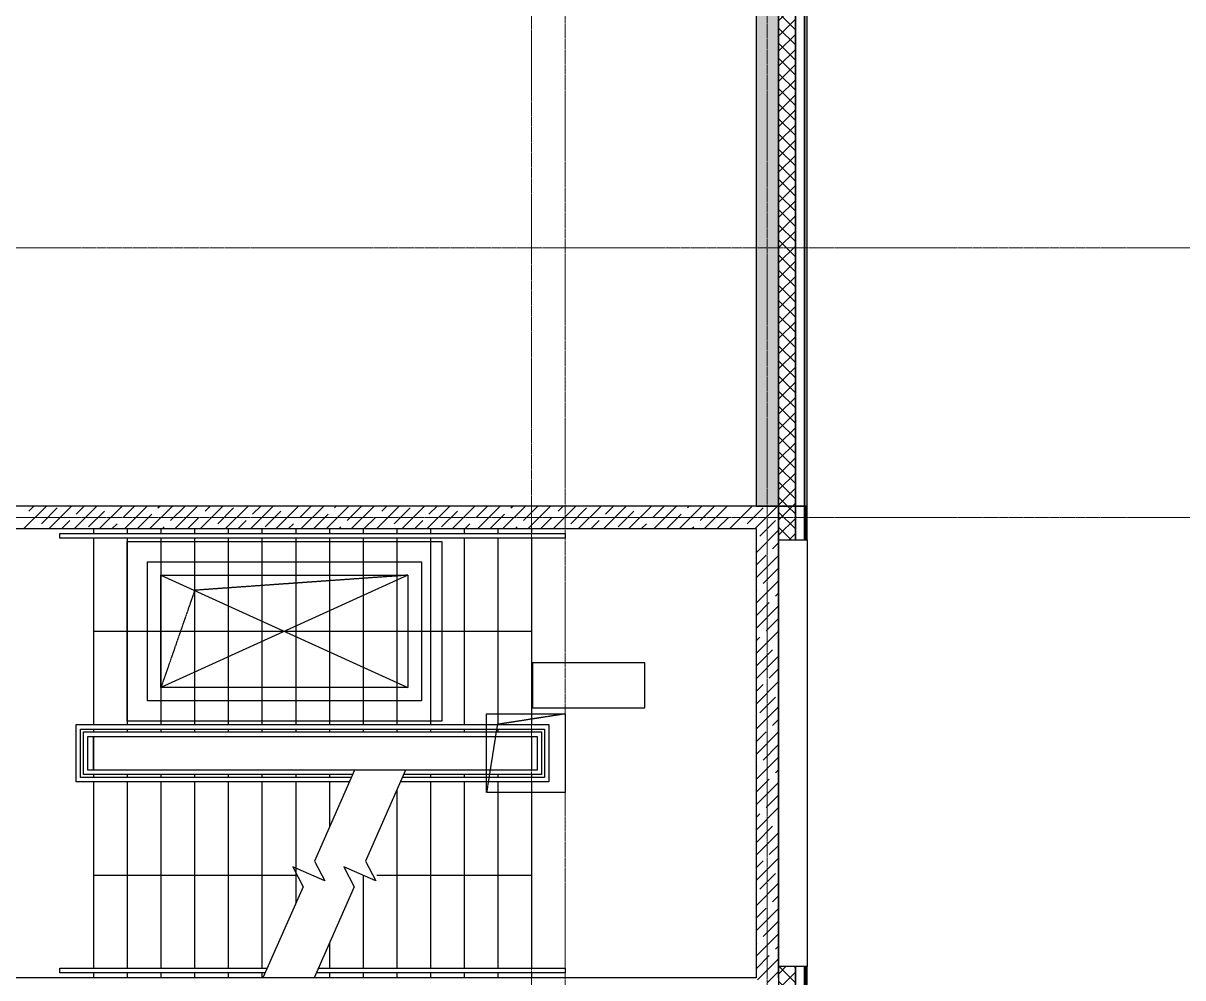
# Model space of a CAD drawing. Header units: millimetres. Extents: x -231292 to 573618, y -153144 to 564035.
# Drawn here: x 22377 to 32703, y 202566 to 211066 of the extents above; entities that cross this region are included whole.
import ezdxf

# ---------------------------------------------------------------- set-up
doc = ezdxf.new("R2010")
doc.units = ezdxf.units.MM
doc.linetypes.add('CENTER2', pattern=[28.575, 19.05, -3.175, 3.175, -3.175])
doc.linetypes.add('HIDDEN', pattern=[9.525, 6.35, -3.175])
doc.layers.get('0').update_dxf_attribs({"color": 250})
for name, color, linetype, lineweight in [('A-Wall-Open', 250, 'Continuous', 5), ('АР_Стены ЖБ', 250, 'Continuous', 35), ('АР_Стены ПЕНОблок', 250, 'Continuous', 20), ('АР_Тонкая', 250, 'Continuous', 5), ('АР_Утеплитель', 250, 'Continuous', 0), ('АР_Ф_ЛК', 250, 'Continuous', 5), ('АР_Штриховка', 250, 'Continuous', 0), ('РД_Оси_100', 250, 'Continuous', 0)]:
    doc.layers.add(name, color=color, linetype=linetype, lineweight=lineweight)
doc.layers.add('АР_Делит', color=250, linetype='Continuous', lineweight=0, plot=False)

# ---------------------------------------------------------------- blocks, each defined once
blk = doc.blocks.new('оси_рен')
at = {"layer": 'РД_Оси_100', "color": 251, "linetype": 'CENTER2', "true_color": 0x636466}
for p, q in [((1215752.916, 135558.25), (1215752.916, 223268.25)), ((1225207.916, 158413.25), (1189697.958, 158413.25)), ((1225207.916, 156013.25), (1189697.958, 156013.25))]:
    blk.add_line(p, q, dxfattribs=at)
for points in [[(1213652.916, 223268.25), (1213652.916, 135558.25)], [(1213952.916, 135558.25), (1213952.916, 223268.25)]]:
    blk.add_lwpolyline(points, dxfattribs=at)

msp = doc.modelspace()

# ---------------------------------------------------------------- hatches: boundary and pattern name
at = {"layer": 'АР_Штриховка', "linetype": 'Continuous', "lineweight": 25, "true_color": 0x000000}
h = msp.add_hatch(dxfattribs=at)
h.set_pattern_fill('AR-CONC', color=18, angle=-360, style=0)
h.set_pattern_definition([(50, (-195344.93, 50353), (182.18467, -15.939086), [19.05, -209.55]), (355, (-195344.93, 50353), (-35.24342, 191.05685), [15.24, -167.64058]), (100.451445, (-195329.75, 50351.67), (146.94125, 175.11775), [16.19001, -178.09024]), (46.1842, (-195344.93, 50403.8), (271.07904, -42.04233), [28.575, -314.325]), (96.63556, (-195322.34, 50400.3), (237.40413, 247.42612), [24.28502, -267.1356]), (351.18415, (-195344.93, 50403.8), (237.40413, 247.42612), [22.85997, -251.45973]), (21, (-195319.53, 50391.1), (151.61439, -102.2652), [19.05, -209.55]), (326, (-195319.53, 50391.1), (61.80203, 184.18797), [15.24, -167.64]), (71.451445, (-195306.9, 50382.58), (213.41642, 81.92277), [16.19001, -178.08994]), (37.5, (-195344.934, 50353), (3.088603, 84.555039), [0, -165.608, 0, -170.18, 0, -168.275]), (7.5, (-195344.93, 50353), (66.819663, 100.180575), [0, -97.028, 0, -161.798, 0, -64.135]), (327.5, (-195401.576, 50353), (135.590595, -5.728744), [0, -63.5, 0, -198.12, 0, -262.89]), (317.5, (-195426.98, 50353), (148.12918, 25.42649), [0, -82.55, 0, -131.572, 0, -186.69])])
h.paths.add_polyline_path([(29103.243, 241641.253), (28903.243, 241841.253), (28903.243, 206766.253), (29103.243, 206766.253)], flags=0)
h = msp.add_hatch(dxfattribs=at)
h.set_pattern_fill('ANSI37', color=18, scale=30, angle=-360, style=0)
h.set_pattern_definition([(45, (-195344.93, 50353), (-67.35192, 67.35192), []), (135, (-195344.93, 50353), (-67.35192, -67.35192), [])])
h.paths.add_polyline_path([(29253.243, 241491.253), (29103.243, 241641.253), (29103.243, 206766.253), (29253.243, 206766.253)], flags=0)
h = msp.add_hatch(dxfattribs=at)
h.set_pattern_fill('_U', color=18, angle=-360, style=0, pattern_type=0)
h.set_pattern_definition([(360, (-195344.9339, 50353.0024), (-2e-16, 1), [])])
h.paths.add_polyline_path([(29358.243, 241386.253), (29333.243, 241411.253), (29333.243, 206766.253), (29358.243, 206766.253)], flags=0)
h = msp.add_hatch(dxfattribs=at)
h.set_pattern_fill('ANSI37', color=18, scale=30, angle=-360, style=0)
h.set_pattern_definition([(45, (-195344.93, 50353), (-67.35192, 67.35192), []), (135, (-195344.93, 50353), (-67.35192, -67.35192), [])])
h.paths.add_polyline_path([(29253.243, 206766.253), (29103.243, 206766.253), (29103.243, 206466.253), (29253.243, 206466.253)], flags=0)
h.paths.add_polyline_path([(29253.243, 202666.253), (29103.243, 202666.253), (29103.243, 199566.253), (29253.243, 199716.253)], flags=0)
h = msp.add_hatch(dxfattribs=at)
h.set_pattern_fill('_U', color=18, angle=-360, style=0, pattern_type=0)
h.set_pattern_definition([(360, (-195344.9339, 50353.0024), (4e-17, 1), [])])
h.paths.add_polyline_path([(29358.243, 206766.253), (29333.243, 206766.253), (29333.243, 206466.253), (29358.243, 206466.253)], flags=0)
h.paths.add_polyline_path([(29358.243, 202666.253), (29333.243, 202666.253), (29333.243, 199796.253), (29358.243, 199821.253)], flags=0)

# ---------------------------------------------------------------- linework, layer by layer
at = {"color": 18, "lineweight": 25, "true_color": 0x000000}
for p, q in [((22703.243, 206481.253), (22703.243, 206521.253)), ((22703.243, 206521.253), (27203.243, 206521.253)), ((22703.243, 206481.253), (22703.243, 206521.253)), ((22703.243, 206521.253), (27203.243, 206521.253)), ((26903.243, 206481.253), (22703.243, 206481.253)), ((26903.243, 206481.253), (22703.243, 206481.253)), ((23303.243, 206451.253), (26103.243, 206451.253)), ((23303.243, 204851.253), (23303.243, 206451.253)), ((23303.243, 206451.253), (26103.243, 206451.253)), ((23303.243, 204851.253), (23303.243, 206451.253)), ((26103.243, 206451.253), (26103.243, 204851.253)), ((26103.243, 206451.253), (26103.243, 204851.253)), ((27203.243, 206481.253), (26903.243, 206481.253)), ((27203.243, 206481.253), (26903.243, 206481.253)), ((27203.243, 206521.253), (27203.243, 206481.253)), ((27203.243, 206521.253), (27203.243, 206481.253)), ((23483.243, 206271.253), (25923.243, 206271.253)), ((23483.243, 205031.253), (23483.243, 206271.253)), ((23483.243, 206271.253), (25923.243, 206271.253)), ((23483.243, 205031.253), (23483.243, 206271.253)), ((25923.243, 206271.253), (25923.243, 205031.253)), ((25923.243, 206271.253), (25923.243, 205031.253)), ((23603.243, 206151.253), (25803.243, 206151.253)), ((23603.243, 205151.253), (23603.243, 206151.253)), ((23603.243, 206151.253), (25803.243, 205151.253)), ((25803.243, 206151.253), (23603.243, 205151.253)), ((23603.243, 206151.253), (25803.243, 206151.253)), ((23603.243, 205151.253), (23603.243, 206151.253)), ((23603.243, 206151.253), (25803.243, 205151.253)), ((25803.243, 206151.253), (23603.243, 205151.253)), ((25803.243, 206151.253), (25803.243, 205151.253)), ((25803.243, 206151.253), (25803.243, 205151.253)), ((27912.501, 205370.915), (26912.501, 205370.915)), ((26912.501, 205370.915), (26912.501, 204970.915)), ((27912.501, 204970.915), (27912.501, 205370.915)), ((25803.243, 205151.253), (23603.243, 205151.253)), ((25803.243, 205151.253), (23603.243, 205151.253)), ((25923.243, 205031.253), (23483.243, 205031.253)), ((25923.243, 205031.253), (23483.243, 205031.253)), ((26912.501, 204970.915), (27912.501, 204970.915)), ((26103.243, 204851.253), (23303.243, 204851.253)), ((26103.243, 204851.253), (23303.243, 204851.253)), ((22703.243, 202611.253), (22703.243, 202651.253)), ((22703.243, 202651.253), (24549.491, 202651.253)), ((22703.243, 202611.253), (22703.243, 202651.253)), ((22703.243, 202651.253), (24549.491, 202651.253)), ((24531.861, 202611.253), (22703.243, 202611.253)), ((24531.861, 202611.253), (22703.243, 202611.253)), ((27203.243, 202611.253), (24986.668, 202611.253)), ((27203.243, 202611.253), (24986.668, 202611.253)), ((25004.298, 202651.253), (27203.243, 202651.253)), ((25004.298, 202651.253), (27203.243, 202651.253)), ((27203.243, 202651.253), (27203.243, 202611.253)), ((27203.243, 202651.253), (27203.243, 202611.253))]:
    msp.add_line(p, q, dxfattribs=at)
at = {"color": 18, "linetype": 'HIDDEN', "lineweight": 25, "ltscale": 0.07, "true_color": 0x000000}
for p, q in [((23603.243, 206151.271), (25803.243, 206151.271)), ((23603.243, 205151.271), (23603.243, 206151.271)), ((23603.243, 206151.271), (25803.243, 206151.271)), ((23603.243, 205151.271), (23603.243, 206151.271)), ((25803.243, 206151.271), (23903.712, 206016.622)), ((25803.243, 206151.271), (23903.712, 206016.622)), ((25803.243, 206151.271), (25803.243, 205151.271)), ((25803.243, 206151.271), (25803.243, 205151.271)), ((23903.712, 206016.622), (23603.243, 205151.271)), ((23903.712, 206016.622), (23603.243, 205151.271)), ((25803.243, 205151.271), (23603.243, 205151.271)), ((25803.243, 205151.271), (23603.243, 205151.271)), ((26503.243, 204916.253), (27203.243, 204916.253)), ((26503.243, 204216.253), (26503.243, 204916.253)), ((26503.243, 204916.253), (27203.243, 204916.253)), ((26503.243, 204216.253), (26503.243, 204916.253)), ((27203.243, 204916.253), (26598.847, 204821.999)), ((27203.243, 204916.253), (26598.847, 204821.999)), ((27203.243, 204916.253), (27203.243, 204216.253)), ((27203.243, 204916.253), (27203.243, 204216.253)), ((26598.847, 204821.999), (26503.243, 204216.253)), ((26598.847, 204821.999), (26503.243, 204216.253)), ((27203.243, 204216.253), (26503.243, 204216.253)), ((27203.243, 204216.253), (26503.243, 204216.253))]:
    msp.add_line(p, q, dxfattribs=at)
at = {"layer": 'A-Wall-Open', "color": 18, "linetype": 'Continuous', "lineweight": 25, "true_color": 0x000000}
for p, q in [((29103.243, 206466.253), (29103.243, 202666.253)), ((29358.243, 206466.253), (29358.243, 202666.253))]:
    msp.add_line(p, q, dxfattribs=at)
at = {"layer": 'АР_Делит', "color": 18, "lineweight": 25, "true_color": 0x000000}
for p, q in [((20403.243, 206566.253), (28903.243, 206566.253)), ((20403.243, 206566.253), (28903.243, 206566.253)), ((28903.243, 206566.253), (28903.243, 202566.253)), ((28903.243, 206566.253), (28903.243, 202566.253)), ((28903.243, 202566.253), (20403.243, 202566.253)), ((28903.243, 202566.253), (20403.243, 202566.253))]:
    msp.add_line(p, q, dxfattribs=at)
at = {"layer": 'АР_Стены ЖБ', "color": 18, "linetype": 'Continuous', "lineweight": 25, "true_color": 0x000000}
for p, q in [((29103.243, 206766.253), (20203.243, 206766.253)), ((29103.243, 202566.253), (29103.243, 206766.253)), ((20403.243, 206566.253), (28903.243, 206566.253)), ((28903.243, 206566.253), (28903.243, 202566.253))]:
    msp.add_line(p, q, dxfattribs=at)
at = {"layer": 'АР_Стены ПЕНОблок', "color": 18, "linetype": 'Continuous', "lineweight": 25, "true_color": 0x000000}
for p, q in [((28903.243, 241841.253), (28903.243, 206766.253)), ((29103.243, 206766.253), (29103.243, 241641.253)), ((28903.243, 206766.253), (29103.243, 206766.253))]:
    msp.add_line(p, q, dxfattribs=at)
at = {"layer": 'АР_Тонкая', "color": 18, "linetype": 'Continuous', "lineweight": 25, "true_color": 0x000000}
for p, q in [((29253.243, 241491.253), (29253.243, 206766.253)), ((29333.243, 206766.253), (29333.243, 241411.253)), ((29333.243, 241411.253), (29333.243, 206766.253)), ((29358.243, 206766.253), (29358.243, 241386.253)), ((29253.243, 206766.253), (29333.243, 206766.253)), ((29333.243, 206766.253), (29253.243, 206766.253)), ((29253.243, 206766.253), (29253.243, 206466.253)), ((29333.243, 206766.253), (29358.243, 206766.253)), ((29333.243, 206466.253), (29333.243, 206766.253)), ((29358.243, 206766.253), (29333.243, 206766.253)), ((29333.243, 206766.253), (29333.243, 206466.253)), ((29358.243, 206466.253), (29358.243, 206766.253)), ((29253.243, 206466.253), (29333.243, 206466.253)), ((29333.243, 206466.253), (29358.243, 206466.253)), ((29333.243, 202666.253), (29253.243, 202666.253)), ((29253.243, 202666.253), (29253.243, 199716.253)), ((29333.243, 199796.253), (29333.243, 202666.253)), ((29358.243, 202666.253), (29333.243, 202666.253)), ((29333.243, 202666.253), (29333.243, 199796.253)), ((29358.243, 199821.253), (29358.243, 202666.253))]:
    msp.add_line(p, q, dxfattribs=at)
at = {"layer": 'АР_Утеплитель', "color": 18, "linetype": 'Continuous', "lineweight": 25, "true_color": 0x000000}
for p, q in [((29103.243, 241641.253), (29103.243, 206766.253)), ((29253.243, 206766.253), (29253.243, 241491.253)), ((29103.243, 206766.253), (29253.243, 206766.253)), ((29253.243, 206766.253), (29103.243, 206766.253)), ((29103.243, 206766.253), (29103.243, 206466.253)), ((29253.243, 206466.253), (29253.243, 206766.253)), ((29103.243, 206466.253), (29253.243, 206466.253)), ((29253.243, 202666.253), (29103.243, 202666.253)), ((29103.243, 202666.253), (29103.243, 199566.253)), ((29253.243, 199716.253), (29253.243, 202666.253))]:
    msp.add_line(p, q, dxfattribs=at)
at = {"layer": 'АР_Ф_ЛК', "color": 18, "lineweight": 25, "true_color": 0x000000}
for p, q in [((23003.243, 206566.253), (23003.243, 206521.253)), ((23303.243, 206566.253), (23303.243, 206521.253)), ((23603.243, 206566.253), (23603.243, 206521.253)), ((23903.243, 206566.253), (23903.243, 206521.253)), ((24203.243, 206566.253), (24203.243, 206521.253)), ((24503.243, 206566.253), (24503.243, 206521.253)), ((24803.243, 206566.253), (24803.243, 206521.253)), ((25103.243, 206566.253), (25103.243, 206521.253)), ((25403.243, 206566.253), (25403.243, 206521.253)), ((25703.243, 206566.253), (25703.243, 206521.253)), ((26003.243, 206566.253), (26003.243, 206521.253)), ((26303.243, 206566.253), (26303.243, 206521.253)), ((26603.243, 206566.253), (26603.243, 206521.253)), ((26903.243, 206566.253), (26903.243, 206521.253)), ((23003.243, 206481.253), (23003.243, 204821.253)), ((23303.243, 206481.253), (23303.243, 204821.253)), ((23603.243, 206481.253), (23603.243, 204821.253)), ((23903.243, 206481.253), (23903.243, 204821.253)), ((24203.243, 206481.253), (24203.243, 204821.253)), ((24503.243, 206481.253), (24503.243, 204821.253)), ((24803.243, 206481.253), (24803.243, 204821.253)), ((25103.243, 206481.253), (25103.243, 204821.253)), ((25403.243, 206481.253), (25403.243, 204821.253)), ((25703.243, 206481.253), (25703.243, 204821.253)), ((26003.243, 206481.253), (26003.243, 204821.253)), ((26303.243, 206481.253), (26303.243, 204821.253)), ((26603.243, 206481.253), (26603.243, 204821.253)), ((26903.243, 206481.253), (26903.243, 204821.253)), ((26436.994, 205651.253), (23003.243, 205651.253)), ((26903.243, 205651.253), (26436.994, 205651.253)), ((22848.243, 204311.253), (22848.243, 204821.253)), ((22848.243, 204821.253), (27058.243, 204821.253)), ((22888.243, 204351.253), (22888.243, 204781.253)), ((22888.243, 204781.253), (27018.243, 204781.253)), ((23003.243, 204781.253), (23003.243, 204756.253)), ((23303.243, 204781.253), (23303.243, 204756.253)), ((23603.243, 204781.253), (23603.243, 204756.253)), ((23903.243, 204781.253), (23903.243, 204756.253)), ((24203.243, 204781.253), (24203.243, 204756.253)), ((24503.243, 204781.253), (24503.243, 204756.253)), ((24803.243, 204781.253), (24803.243, 204756.253)), ((25103.243, 204781.253), (25103.243, 204756.253)), ((25403.243, 204781.253), (25403.243, 204756.253)), ((25703.243, 204781.253), (25703.243, 204756.253)), ((26003.243, 204781.253), (26003.243, 204756.253)), ((26303.243, 204781.253), (26303.243, 204756.253)), ((26603.243, 204781.253), (26603.243, 204756.253)), ((26903.243, 204781.253), (26903.243, 204756.253)), ((27018.243, 204781.253), (27018.243, 204351.253)), ((27058.243, 204821.253), (27058.243, 204311.253)), ((22913.243, 204376.253), (22913.243, 204756.253)), ((22913.243, 204756.253), (26993.243, 204756.253)), ((22953.243, 204716.253), (26953.243, 204716.253)), ((22953.243, 204416.253), (22953.243, 204716.253)), ((23003.243, 204716.253), (26903.243, 204716.253)), ((23003.243, 204416.253), (23003.243, 204716.253)), ((23003.243, 204716.253), (23003.243, 204416.253)), ((26903.243, 204716.253), (26903.243, 204416.253)), ((26903.243, 204716.253), (26903.243, 204416.253)), ((26953.243, 204716.253), (26953.243, 204416.253)), ((26993.243, 204756.253), (26993.243, 204376.253)), ((25309.78, 204376.253), (22913.243, 204376.253)), ((26953.243, 204416.253), (22953.243, 204416.253)), ((26903.243, 204416.253), (23003.243, 204416.253)), ((23003.243, 204376.253), (23003.243, 204351.253)), ((23303.243, 204376.253), (23303.243, 204351.253)), ((23603.243, 204376.253), (23603.243, 204351.253)), ((23903.243, 204376.253), (23903.243, 204351.253)), ((24203.243, 204376.253), (24203.243, 204351.253)), ((24503.243, 204376.253), (24503.243, 204351.253)), ((24803.243, 204376.253), (24803.243, 204351.253)), ((25327.41, 204416.253), (24970.133, 203605.636)), ((25103.243, 204376.253), (25103.243, 204351.253)), ((25782.217, 204416.253), (25424.94, 203605.636)), ((26993.243, 204376.253), (25764.587, 204376.253)), ((26003.243, 204376.253), (26003.243, 204351.253)), ((26303.243, 204376.253), (26303.243, 204351.253)), ((26603.243, 204376.253), (26603.243, 204351.253)), ((26903.243, 204376.253), (26903.243, 204351.253)), ((25281.132, 204311.253), (22848.243, 204311.253)), ((25298.762, 204351.253), (22888.243, 204351.253)), ((23003.243, 204311.253), (23003.243, 202651.253)), ((23303.243, 204311.253), (23303.243, 202651.253)), ((23603.243, 204311.253), (23603.243, 202651.253)), ((23903.243, 204311.253), (23903.243, 202651.253)), ((24203.243, 204311.253), (24203.243, 202651.253)), ((24503.243, 204311.253), (24503.243, 202651.253)), ((24803.243, 204311.253), (24803.243, 203226.984)), ((25103.243, 204311.253), (25103.243, 203907.646)), ((27058.243, 204311.253), (25735.939, 204311.253)), ((27018.243, 204351.253), (25753.569, 204351.253)), ((26003.243, 204311.253), (26003.243, 202651.253)), ((26303.243, 204311.253), (26303.243, 202651.253)), ((26603.243, 204311.253), (26603.243, 202651.253)), ((26903.243, 204311.253), (26903.243, 202651.253)), ((25703.243, 204237.07), (25703.243, 202651.253)), ((25062.698, 203428.236), (24776.74, 203554.27)), ((24776.74, 203554.27), (24869.305, 203376.87)), ((24970.133, 203605.636), (25062.698, 203428.236)), ((25517.504, 203428.236), (25231.547, 203554.27)), ((25231.547, 203554.27), (25324.112, 203376.87)), ((25424.94, 203605.636), (25517.504, 203428.236)), ((23003.243, 203481.253), (23469.492, 203481.253)), ((23469.492, 203481.253), (24803.243, 203481.253)), ((25403.243, 203478.596), (25403.243, 202651.253)), ((25524.764, 203481.253), (25991.013, 203481.253)), ((25991.013, 203481.253), (26903.243, 203481.253)), ((24869.305, 203376.87), (24512.028, 202566.253)), ((25324.112, 203376.87), (24966.835, 202566.253)), ((25103.243, 202875.746), (25103.243, 202651.253)), ((23003.243, 202611.253), (23003.243, 202566.253)), ((23303.243, 202611.253), (23303.243, 202566.253)), ((23603.243, 202611.253), (23603.243, 202566.253)), ((23903.243, 202611.253), (23903.243, 202566.253)), ((24203.243, 202611.253), (24203.243, 202566.253)), ((24503.243, 202611.253), (24503.243, 202566.253)), ((25103.243, 202611.253), (25103.243, 202566.253)), ((25403.243, 202611.253), (25403.243, 202566.253)), ((25703.243, 202611.253), (25703.243, 202566.253)), ((26003.243, 202611.253), (26003.243, 202566.253)), ((26303.243, 202611.253), (26303.243, 202566.253)), ((26603.243, 202611.253), (26603.243, 202566.253)), ((26903.243, 202611.253), (26903.243, 202566.253))]:
    msp.add_line(p, q, dxfattribs=at)
at = {"layer": 'АР_Штриховка', "color": 18, "linetype": 'Continuous', "lineweight": 25, "true_color": 0x000000}
for p, q in [((22383.071, 206566.253), (22583.071, 206766.253)), ((22426.277, 206721.712), (22470.818, 206766.253)), ((22538.53, 206609.459), (22678.847, 206749.775)), ((22607.577, 206566.253), (22807.577, 206766.253)), ((22832.084, 206566.253), (23032.084, 206766.253)), ((22847.227, 206693.649), (22919.831, 206766.253)), ((23056.59, 206566.253), (23256.59, 206766.253)), ((23268.176, 206665.585), (23368.844, 206766.253)), ((23281.097, 206566.253), (23481.097, 206766.253)), ((23505.603, 206566.253), (23705.603, 206766.253)), ((23576.872, 206749.775), (23593.35, 206766.253)), ((23689.126, 206637.522), (23817.856, 206766.253)), ((23730.11, 206566.253), (23930.11, 206766.253)), ((23954.616, 206566.253), (24154.616, 206766.253)), ((23997.822, 206721.712), (24042.363, 206766.253)), ((24110.075, 206609.459), (24250.392, 206749.775)), ((24179.122, 206566.253), (24379.122, 206766.253)), ((24403.629, 206566.253), (24603.629, 206766.253)), ((24418.771, 206693.649), (24491.376, 206766.253)), ((24628.135, 206566.253), (24828.135, 206766.253)), ((24839.721, 206665.585), (24940.388, 206766.253)), ((24852.642, 206566.253), (25052.642, 206766.253)), ((25077.148, 206566.253), (25277.148, 206766.253)), ((25148.417, 206749.775), (25164.895, 206766.253)), ((25260.67, 206637.522), (25389.401, 206766.253)), ((25301.654, 206566.253), (25501.654, 206766.253)), ((25526.161, 206566.253), (25726.161, 206766.253)), ((25569.367, 206721.712), (25613.908, 206766.253)), ((25681.62, 206609.459), (25821.936, 206749.775)), ((25750.667, 206566.253), (25950.667, 206766.253)), ((25975.174, 206566.253), (26175.174, 206766.253)), ((25990.316, 206693.649), (26062.92, 206766.253)), ((26199.68, 206566.253), (26399.68, 206766.253)), ((26411.266, 206665.585), (26511.933, 206766.253)), ((26424.186, 206566.253), (26624.186, 206766.253)), ((26648.693, 206566.253), (26848.693, 206766.253)), ((26719.962, 206749.775), (26736.44, 206766.253)), ((26832.215, 206637.522), (26960.946, 206766.253)), ((26873.199, 206566.253), (27073.199, 206766.253)), ((27097.706, 206566.253), (27297.706, 206766.253)), ((27140.912, 206721.712), (27185.452, 206766.253)), ((27253.165, 206609.459), (27393.481, 206749.775)), ((27322.212, 206566.253), (27522.212, 206766.253)), ((27546.718, 206566.253), (27746.718, 206766.253)), ((27561.861, 206693.649), (27634.465, 206766.253)), ((27771.225, 206566.253), (27971.225, 206766.253)), ((27982.811, 206665.585), (28083.478, 206766.253)), ((27995.731, 206566.253), (28195.731, 206766.253)), ((28220.238, 206566.253), (28420.238, 206766.253)), ((28291.507, 206749.775), (28307.984, 206766.253)), ((28403.76, 206637.522), (28532.491, 206766.253)), ((28444.744, 206566.253), (28644.744, 206766.253)), ((28669.25, 206566.253), (28869.25, 206766.253)), ((28824.71, 206609.459), (28965.026, 206749.775)), ((28893.757, 206566.253), (29093.757, 206766.253)), ((22719.831, 206566.253), (22791.1, 206637.522)), ((22959.48, 206581.396), (23099.796, 206721.712)), ((23393.35, 206566.253), (23520.746, 206693.649)), ((23842.363, 206566.253), (23941.695, 206665.585)), ((24291.376, 206566.253), (24362.645, 206637.522)), ((24531.025, 206581.396), (24671.341, 206721.712)), ((24964.895, 206566.253), (25092.291, 206693.649)), ((25413.908, 206566.253), (25513.24, 206665.585)), ((25862.92, 206566.253), (25934.19, 206637.522)), ((26102.569, 206581.396), (26242.886, 206721.712)), ((26536.44, 206566.253), (26663.835, 206693.649)), ((26985.452, 206566.253), (27084.785, 206665.585)), ((27434.465, 206566.253), (27505.734, 206637.522)), ((27674.114, 206581.396), (27814.431, 206721.712)), ((28107.984, 206566.253), (28235.38, 206693.649)), ((28556.997, 206566.253), (28656.33, 206665.585)), ((28936.963, 206497.206), (29077.279, 206637.522)), ((23168.844, 206566.253), (23212.049, 206609.459)), ((23617.856, 206566.253), (23632.999, 206581.396)), ((24740.388, 206566.253), (24783.594, 206609.459)), ((25189.401, 206566.253), (25204.544, 206581.396)), ((26311.933, 206566.253), (26355.139, 206609.459)), ((26760.946, 206566.253), (26776.089, 206581.396)), ((27883.478, 206566.253), (27926.684, 206609.459)), ((28332.491, 206566.253), (28347.633, 206581.396)), ((28903.243, 206351.233), (29103.243, 206551.233)), ((29049.216, 206384.952), (29103.243, 206438.979)), ((28903.243, 206238.979), (28993.089, 206328.826)), ((28903.243, 206126.726), (29103.243, 206326.726)), ((28965.026, 206076.256), (29103.243, 206214.473)), ((28903.243, 205902.22), (29103.243, 206102.22)), ((28903.243, 206014.473), (28908.899, 206020.13)), ((29077.279, 205964.003), (29103.243, 205989.967)), ((28903.243, 205789.967), (29021.153, 205907.876)), ((28903.243, 205677.714), (29103.243, 205877.714)), ((28993.089, 205655.307), (29103.243, 205765.46)), ((28903.243, 205453.207), (29103.243, 205653.207)), ((28903.243, 205565.46), (28936.963, 205599.18)), ((28903.243, 205228.701), (29103.243, 205428.701)), ((28908.899, 205346.61), (29049.216, 205486.927)), ((29021.153, 205234.357), (29103.243, 205316.447)), ((28903.243, 205004.194), (29103.243, 205204.194)), ((28903.243, 205116.447), (28965.026, 205178.231)), ((28936.963, 204925.661), (29077.279, 205065.977)), ((28903.243, 204779.688), (29103.243, 204979.688)), ((29049.216, 204813.408), (29103.243, 204867.435)), ((28903.243, 204667.435), (28993.089, 204757.281)), ((28903.243, 204555.182), (29103.243, 204755.182)), ((28965.026, 204504.711), (29103.243, 204642.928)), ((28903.243, 204330.675), (29103.243, 204530.675)), ((28903.243, 204442.928), (28908.899, 204448.585)), ((29077.279, 204392.458), (29103.243, 204418.422)), ((28903.243, 204218.422), (29021.153, 204336.332)), ((28903.243, 204106.169), (29103.243, 204306.169)), ((28993.089, 204083.762), (29103.243, 204193.915)), ((28903.243, 203881.662), (29103.243, 204081.662)), ((28903.243, 203993.915), (28936.963, 204027.635)), ((28903.243, 203657.156), (29103.243, 203857.156)), ((28908.899, 203775.066), (29049.216, 203915.382)), ((29021.153, 203662.812), (29103.243, 203744.903)), ((28903.243, 203432.65), (29103.243, 203632.65)), ((28903.243, 203544.903), (28965.026, 203606.686)), ((28936.963, 203354.116), (29077.279, 203494.433)), ((28903.243, 203208.143), (29103.243, 203408.143)), ((29049.216, 203241.863), (29103.243, 203295.89)), ((28903.243, 203095.89), (28993.089, 203185.736)), ((28903.243, 202983.637), (29103.243, 203183.637)), ((28965.026, 202933.167), (29103.243, 203071.383)), ((28903.243, 202759.13), (29103.243, 202959.13)), ((28903.243, 202871.383), (28908.899, 202877.04)), ((29077.279, 202820.913), (29103.243, 202846.877)), ((28903.243, 202646.877), (29021.153, 202764.787)), ((28916.798, 202548.179), (29103.243, 202734.624)), ((29002.231, 202521.359), (29103.243, 202622.371))]:
    msp.add_line(p, q, dxfattribs=at)

# ---------------------------------------------------------------- block references
at = {"rotation": 359.999868838025}
msp.add_blockref('оси_рен', (-1186750.035, 50655.808), dxfattribs=at)

doc.saveas('drawing.dxf')
